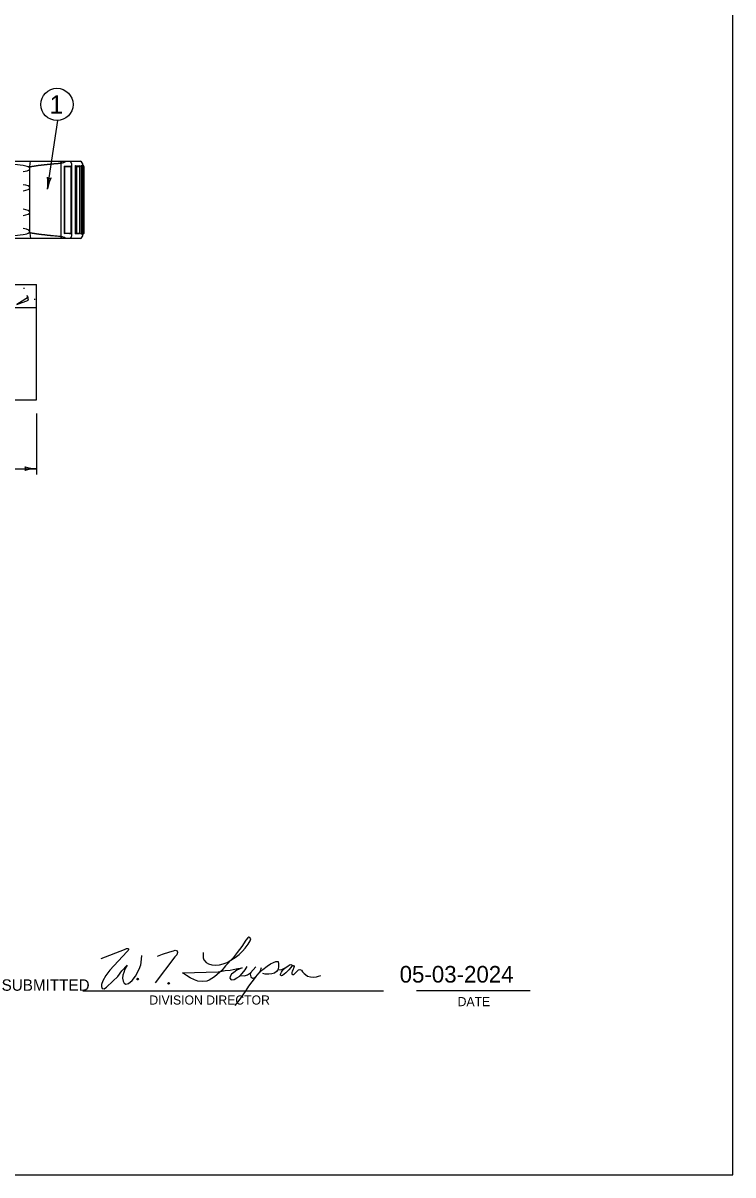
# Model space of a CAD drawing. Extents: x 2.3 to 40.3, y 1.1 to 21.1.
# Drawn here: x 34.1 to 40.27, y 1.08 to 11.09 of the extents above; entities that cross this region are included whole.
import ezdxf

# ---------------------------------------------------------------- set-up
doc = ezdxf.new("R2010")
doc.units = 0
for name, color, linetype in [('BR 2020 Reprint', 7, 'Continuous'), ('Level 1', 7, 'Continuous'), ('Level 10', 7, 'Continuous'), ('Level 19', 7, 'Continuous'), ('Level 2', 7, 'Continuous'), ('RW 2024 Reprint', 7, 'Continuous'), ('SB_STD_SEPIA', 7, 'Continuous')]:
    doc.layers.add(name, color=color, linetype=linetype)

msp = doc.modelspace()

# ---------------------------------------------------------------- linework, layer by layer
at = {"layer": 'Level 1'}
for p, q in [((34.217, 7.696), (34.217, 7.166)), ((31.118, 7.216), (34.217, 7.216))]:
    msp.add_line(p, q, dxfattribs=at)
for points in [[(34.146, 8.706), (34.046, 8.644), (34.146, 8.682), (34.134, 8.721)], [(34.113, 8.782), (34.104, 8.781)], [(34.205, 8.686), (34.196, 8.685)]]:
    msp.add_lwpolyline(points, dxfattribs=at)
for centre, radius, start, end in [((34.331, 9.764), 0.025, 220.1296, 302.2463), ((34.003, 9.694), 0.313, 351.355, 10.0238), ((34.622, 9.6), 0.313, 152.7022, 171.3489), ((34.003, 9.694), 0.313, 351.3428, 351.355), ((34.098, 7.216), 0.025, 318.7746, 40.8913), ((34.217, 7.529), 0.313, 251.3472, 269.9939), ((34.217, 6.903), 0.313, 90, 108.6688), ((34.217, 6.903), 0.313, 89.9878, 90)]:
    msp.add_arc(centre, radius, start, end, dxfattribs=at)
at = {"layer": 'Level 10'}
msp.add_lwpolyline([(7.268, 1.077), (40.268, 1.077), (40.268, 21.102), (7.268, 21.102)], close=True, dxfattribs=at)
msp.add_circle((34.394, 10.382), 0.14, dxfattribs=at)
at = {"layer": 'Level 19'}
for p, q in [((34.1, 9.851), (33.79, 9.888)), ((33.79, 9.888), (34.164, 9.888)), ((33.79, 9.888), (34.164, 9.888)), ((34.158, 9.842), (34.164, 9.888)), ((34.159, 9.269), (34.159, 9.836)), ((34.164, 9.888), (34.431, 9.888)), ((34.428, 9.888), (34.428, 9.888)), ((34.428, 9.857), (34.428, 9.249)), ((34.428, 9.857), (34.428, 9.249)), ((34.431, 9.888), (34.466, 9.888)), ((34.431, 9.888), (34.431, 9.888)), ((34.432, 9.888), (34.432, 9.888)), ((34.432, 9.888), (34.432, 9.888)), ((34.456, 9.846), (34.456, 9.26)), ((34.463, 9.841), (34.456, 9.846)), ((34.517, 9.841), (34.463, 9.841)), ((34.463, 9.264), (34.463, 9.841)), ((34.471, 9.888), (34.472, 9.888)), ((34.471, 9.888), (34.472, 9.888)), ((34.472, 9.888), (34.472, 9.888)), ((34.517, 9.85), (34.517, 9.841)), ((34.517, 9.264), (34.517, 9.841)), ((34.523, 9.249), (34.523, 9.857)), ((34.556, 9.256), (34.556, 9.85)), ((34.567, 9.841), (34.556, 9.85)), ((34.567, 9.264), (34.567, 9.841)), ((34.594, 9.841), (34.567, 9.841)), ((34.589, 9.85), (34.594, 9.841)), ((34.594, 9.264), (34.594, 9.841)), ((34.607, 9.253), (34.607, 9.853)), ((34.62, 9.841), (34.607, 9.853)), ((34.619, 9.853), (34.629, 9.841)), ((34.62, 9.852), (34.62, 9.857)), ((34.62, 9.264), (34.62, 9.841)), ((34.629, 9.841), (34.62, 9.841)), ((34.63, 9.841), (34.623, 9.848)), ((34.629, 9.264), (34.629, 9.841)), ((34.63, 9.264), (34.63, 9.841)), ((33.79, 9.214), (34.1, 9.251)), ((34.164, 9.218), (33.824, 9.218)), ((34.158, 9.264), (34.164, 9.218)), ((34.431, 9.218), (34.164, 9.218)), ((34.466, 9.218), (34.431, 9.218)), ((34.432, 9.218), (34.432, 9.218)), ((34.456, 9.26), (34.463, 9.264)), ((34.463, 9.264), (34.517, 9.264)), ((34.517, 9.264), (34.517, 9.256)), ((34.556, 9.256), (34.567, 9.264)), ((34.567, 9.264), (34.594, 9.264)), ((34.594, 9.264), (34.589, 9.255)), ((34.607, 9.253), (34.62, 9.264)), ((34.629, 9.264), (34.619, 9.253)), ((34.62, 9.264), (34.629, 9.264)), ((34.62, 9.249), (34.62, 9.254)), ((34.623, 9.258), (34.63, 9.264))]:
    msp.add_line(p, q, dxfattribs=at)
for centre, major_axis, ratio, start_param, end_param in [((34.064, 9.824), (0.0948, 0), 0.29909, 5.096361, 6.870649), ((34.064, 9.824), (-0.0953, 0), 0.297286, 3.729056, 4.328417), ((34.098, 9.817), (0.0905, 0), 0.299193, 0.848429, 1.050406), ((34.159, 9.817), (0, 0.0271), 0.052792, 0.391448, 0.722368), ((34.22, 10.197), (-0.335, 0.325), 0.408427, 2.661391, 2.914117), ((33.882, 10.57), (-0.727, 0.709), 0.182395, 2.897245, 3.026608), ((34.586, 9.857), (-0.0336, 0), 0.991357, 3.141593, 4.339567), ((33.882, 10.572), (-0.737, 0.72), 0.059497, 3.010996, 3.147506), ((34.064, 9.658), (0.0948, 0), 0.29909, 5.096361, 7.470009), ((34.064, 9.444), (0.0948, 0), 0.29909, 5.096361, 7.470009), ((34.064, 9.277), (-0.0953, 0.0004), 0.298898, 2.814453, 4.331981), ((34.064, 9.277), (0.0953, 0), 0.297286, 5.096361, 5.938825), ((34.16, 9.256), (0.0126, 0), 0.991357, 1.731425, 2.026503), ((34.159, 9.289), (0, 0.0271), 0.052792, 2.419225, 2.750144), ((34.22, 8.908), (0.335, 0.325), 0.408427, 0.227476, 0.480201), ((33.882, 8.535), (0.727, 0.709), 0.182395, 0.114985, 0.244347), ((34.586, 9.249), (-0.0336, 0), 0.991357, 1.943618, 3.141593), ((33.882, 8.533), (0.737, 0.72), 0.059497, 6.277272, 6.413782)]:
    msp.add_ellipse(centre, major_axis=major_axis, ratio=ratio, start_param=start_param, end_param=end_param, dxfattribs=at)
for points, degree in [([(34.159, 9.836), (34.159, 9.837), (34.158, 9.837), (34.158, 9.837)], 2), ([(34.181, 9.842), (34.174, 9.841), (34.166, 9.839), (34.159, 9.836)], 2), ([(34.294, 9.857), (34.256, 9.853), (34.218, 9.848), (34.181, 9.842)], 2), ([(34.363, 9.864), (34.34, 9.862), (34.317, 9.859), (34.294, 9.857)], 2), ([(34.428, 9.871), (34.411, 9.868), (34.389, 9.865), (34.363, 9.864)], 2), ([(34.431, 9.888), (34.43, 9.885), (34.43, 9.882), (34.429, 9.876), (34.429, 9.874), (34.428, 9.871)], 3), ([(34.431, 9.888), (34.43, 9.882), (34.429, 9.877), (34.428, 9.871)], 2), ([(34.466, 9.888), (34.467, 9.888), (34.467, 9.887), (34.468, 9.887), (34.468, 9.887), (34.468, 9.886), (34.468, 9.885), (34.467, 9.883), (34.465, 9.882), (34.456, 9.877), (34.446, 9.874), (34.43, 9.871), (34.429, 9.871), (34.428, 9.871)], 3), ([(34.428, 9.871), (34.428, 9.87), (34.428, 9.868), (34.428, 9.864), (34.428, 9.86), (34.428, 9.857)], 3), ([(34.428, 9.871), (34.428, 9.87), (34.428, 9.869), (34.428, 9.864), (34.428, 9.861), (34.428, 9.857)], 3), ([(34.431, 9.888), (34.431, 9.888), (34.431, 9.888), (34.431, 9.888)], 2), ([(34.431, 9.888), (34.431, 9.888), (34.431, 9.888), (34.431, 9.888)], 2), ([(34.466, 9.888), (34.481, 9.888), (34.493, 9.888), (34.505, 9.888)], 2), ([(34.466, 9.888), (34.466, 9.888), (34.466, 9.888), (34.466, 9.888)], 2), ([(34.466, 9.888), (34.481, 9.888), (34.493, 9.888), (34.505, 9.888)], 2), ([(34.523, 9.857), (34.523, 9.861), (34.522, 9.866), (34.52, 9.874), (34.518, 9.877), (34.513, 9.882), (34.512, 9.883), (34.508, 9.886), (34.507, 9.887), (34.505, 9.888)], 3), ([(34.505, 9.888), (34.535, 9.888), (34.559, 9.888), (34.59, 9.888), (34.598, 9.888), (34.599, 9.888)], 3), ([(34.517, 9.878), (34.516, 9.879), (34.516, 9.879), (34.513, 9.882), (34.512, 9.883), (34.508, 9.886), (34.507, 9.887), (34.505, 9.888)], 3), ([(34.505, 9.888), (34.535, 9.888), (34.559, 9.888), (34.59, 9.888), (34.598, 9.888), (34.599, 9.888)], 3), ([(34.158, 9.269), (34.158, 9.269), (34.159, 9.269), (34.159, 9.269)], 2), ([(34.159, 9.269), (34.166, 9.267), (34.174, 9.265), (34.181, 9.264)], 2), ([(34.181, 9.264), (34.218, 9.258), (34.256, 9.253), (34.294, 9.249)], 2), ([(34.294, 9.249), (34.317, 9.246), (34.34, 9.244), (34.363, 9.242)], 2), ([(34.363, 9.242), (34.38, 9.241), (34.398, 9.239), (34.419, 9.236), (34.424, 9.236), (34.428, 9.235)], 3), ([(34.428, 9.249), (34.428, 9.246), (34.428, 9.244), (34.428, 9.24), (34.428, 9.238), (34.428, 9.235), (34.428, 9.235), (34.428, 9.235)], 3), ([(34.428, 9.249), (34.428, 9.246), (34.428, 9.244), (34.428, 9.24), (34.428, 9.238), (34.428, 9.235), (34.428, 9.235), (34.428, 9.235)], 3), ([(34.428, 9.235), (34.429, 9.232), (34.429, 9.229), (34.43, 9.223), (34.43, 9.22), (34.431, 9.218)], 3), ([(34.428, 9.235), (34.429, 9.229), (34.43, 9.223), (34.431, 9.218)], 2), ([(34.428, 9.235), (34.437, 9.233), (34.444, 9.231), (34.457, 9.228), (34.462, 9.226), (34.466, 9.223), (34.467, 9.222), (34.468, 9.22), (34.468, 9.22), (34.468, 9.219), (34.468, 9.219), (34.467, 9.218), (34.467, 9.218), (34.466, 9.218)], 3), ([(34.505, 9.218), (34.493, 9.218), (34.481, 9.218), (34.466, 9.218)], 2), ([(34.505, 9.218), (34.508, 9.219), (34.512, 9.222), (34.517, 9.228), (34.519, 9.231), (34.522, 9.237), (34.522, 9.239), (34.523, 9.244), (34.523, 9.246), (34.523, 9.249)], 3), ([(34.599, 9.218), (34.598, 9.218), (34.59, 9.218), (34.559, 9.218), (34.535, 9.218), (34.505, 9.218)], 3)]:
    msp.add_open_spline(points, degree=degree, dxfattribs=at)
at = {"layer": 'Level 2'}
for p, q in [((34.313, 9.647), (34.403, 10.242)), ((31.831, 8.816), (34.217, 8.816)), ((34.217, 8.616), (34.217, 8.816)), ((31.936, 8.616), (34.217, 8.616)), ((34.217, 7.815), (34.217, 8.616)), ((33.417, 7.815), (34.217, 7.815))]:
    msp.add_line(p, q, dxfattribs=at)
at = {"layer": 'RW 2024 Reprint'}
for points in [[(36.03, 3.049), (36.057, 3.084), (36.073, 3.112), (36.078, 3.129), (36.071, 3.141), (36.061, 3.145), (36.052, 3.139), (36.036, 3.118), (36, 3.064), (35.96, 3.011), (35.925, 2.964), (35.858, 2.894), (35.826, 2.854), (35.786, 2.819), (35.762, 2.799), (35.741, 2.784), (35.718, 2.771), (35.696, 2.762), (35.657, 2.758), (35.617, 2.761), (35.588, 2.773), (35.551, 2.79), (35.519, 2.811), (35.494, 2.828), (35.485, 2.834), (35.794, 2.843), (35.828, 2.848), (35.856, 2.853), (35.898, 2.858), (35.924, 2.862), (35.966, 2.87), (36.003, 2.877), (35.956, 2.857), (35.93, 2.837), (35.91, 2.822), (35.898, 2.803), (35.897, 2.786), (35.908, 2.774), (35.935, 2.777), (35.957, 2.789), (35.983, 2.806), (36.003, 2.827), (36.03, 2.86), (36.047, 2.889)], [(34.778, 2.957), (34.98, 3.037), (34.999, 3.045), (35.011, 3.046), (35.016, 3.042), (35.017, 3.035), (35.014, 3.028), (35.002, 3.017), (34.853, 2.856), (34.82, 2.811), (34.793, 2.764), (34.78, 2.732), (34.78, 2.714), (34.786, 2.699), (34.805, 2.696), (34.824, 2.708), (34.881, 2.76), (34.922, 2.803), (34.958, 2.85), (35.005, 2.9), (34.984, 2.867), (34.974, 2.837), (34.967, 2.813), (34.964, 2.788), (34.968, 2.76), (34.977, 2.744), (34.994, 2.736), (35.015, 2.741), (35.049, 2.768), (35.077, 2.805), (35.109, 2.866), (35.123, 2.902), (35.127, 2.923), (35.131, 2.985)], [(35.268, 2.979), (35.311, 2.995), (35.375, 3.016), (35.406, 3.026), (35.421, 3.03), (35.44, 3.024), (35.441, 3.01), (35.435, 2.991), (35.419, 2.973), (35.247, 2.747)], [(35.665, 3.011), (35.665, 2.963), (35.671, 2.947), (35.691, 2.924), (35.712, 2.911), (35.74, 2.902), (35.774, 2.899), (35.806, 2.902), (35.838, 2.912), (35.872, 2.925), (35.905, 2.944), (35.943, 2.966), (35.978, 2.993), (36.007, 3.021), (36.03, 3.049)], [(36.123, 2.799), (36.151, 2.833), (36.184, 2.864), (36.221, 2.891), (36.251, 2.913), (36.276, 2.923), (36.295, 2.931), (36.315, 2.931), (36.319, 2.911), (36.318, 2.884), (36.312, 2.86), (36.301, 2.845), (36.285, 2.831), (36.262, 2.824), (36.234, 2.821), (36.204, 2.823), (36.184, 2.827)], [(36.312, 2.86), (36.349, 2.863), (36.377, 2.876), (36.4, 2.892), (36.416, 2.904), (36.425, 2.905), (36.431, 2.905), (36.436, 2.901), (36.437, 2.897), (36.426, 2.88), (36.408, 2.86), (36.383, 2.834), (36.368, 2.822), (36.353, 2.811), (36.345, 2.809), (36.338, 2.813), (36.337, 2.821), (36.34, 2.828), (36.345, 2.841), (36.36, 2.863), (36.377, 2.876)], [(35.989, 2.812), (36.023, 2.808), (36.05, 2.817), (36.075, 2.834), (36.123, 2.887)], [(36.078, 2.837), (36.074, 2.821), (36.079, 2.799), (36.094, 2.787), (36.109, 2.789), (36.123, 2.799)], [(36.17, 2.876), (36.161, 2.849), (36.151, 2.833)], [(36.437, 2.897), (36.449, 2.897), (36.454, 2.888), (36.453, 2.879), (36.443, 2.857), (36.439, 2.849), (36.435, 2.836), (36.435, 2.822), (36.441, 2.818), (36.453, 2.819), (36.465, 2.831), (36.48, 2.848), (36.492, 2.861), (36.504, 2.862), (36.518, 2.858), (36.529, 2.842), (36.542, 2.827), (36.555, 2.818), (36.572, 2.806), (36.596, 2.799), (36.621, 2.796), (36.648, 2.799), (36.668, 2.806), (36.686, 2.812)], [(35.943, 2.549), (35.976, 2.594), (36.012, 2.643), (36.037, 2.68), (36.061, 2.717), (36.09, 2.756), (36.11, 2.782), (36.123, 2.799)]]:
    msp.add_lwpolyline(points, dxfattribs=at)
for centre in [(35.095, 2.779), (35.364, 2.742)]:
    msp.add_circle(centre, 0.00701, dxfattribs=at)
at = {"layer": 'SB_STD_SEPIA'}
for p, q in [((34.619, 2.677), (37.233, 2.677)), ((38.507, 2.677), (37.517, 2.677))]:
    msp.add_line(p, q, dxfattribs=at)

# ---------------------------------------------------------------- texts
at = {"layer": 'BR 2020 Reprint'}
msp.add_text('05-03-2024', height=0.1447, dxfattribs=at).set_placement((37.372, 2.749))
at = {"layer": 'Level 1'}
msp.add_text('1', height=0.16, dxfattribs=at).set_placement((34.33, 10.301))
at = {"layer": 'SB_STD_SEPIA'}
for s, height, p in [('SUBMITTED', 0.099, (33.913, 2.678)), ('DIVISION DIRECTOR', 0.07918, (35.197, 2.558)), ('DATE', 0.0792, (37.876, 2.544))]:
    msp.add_text(s, height=height, dxfattribs=at).set_placement(p)

doc.saveas('drawing.dxf')
